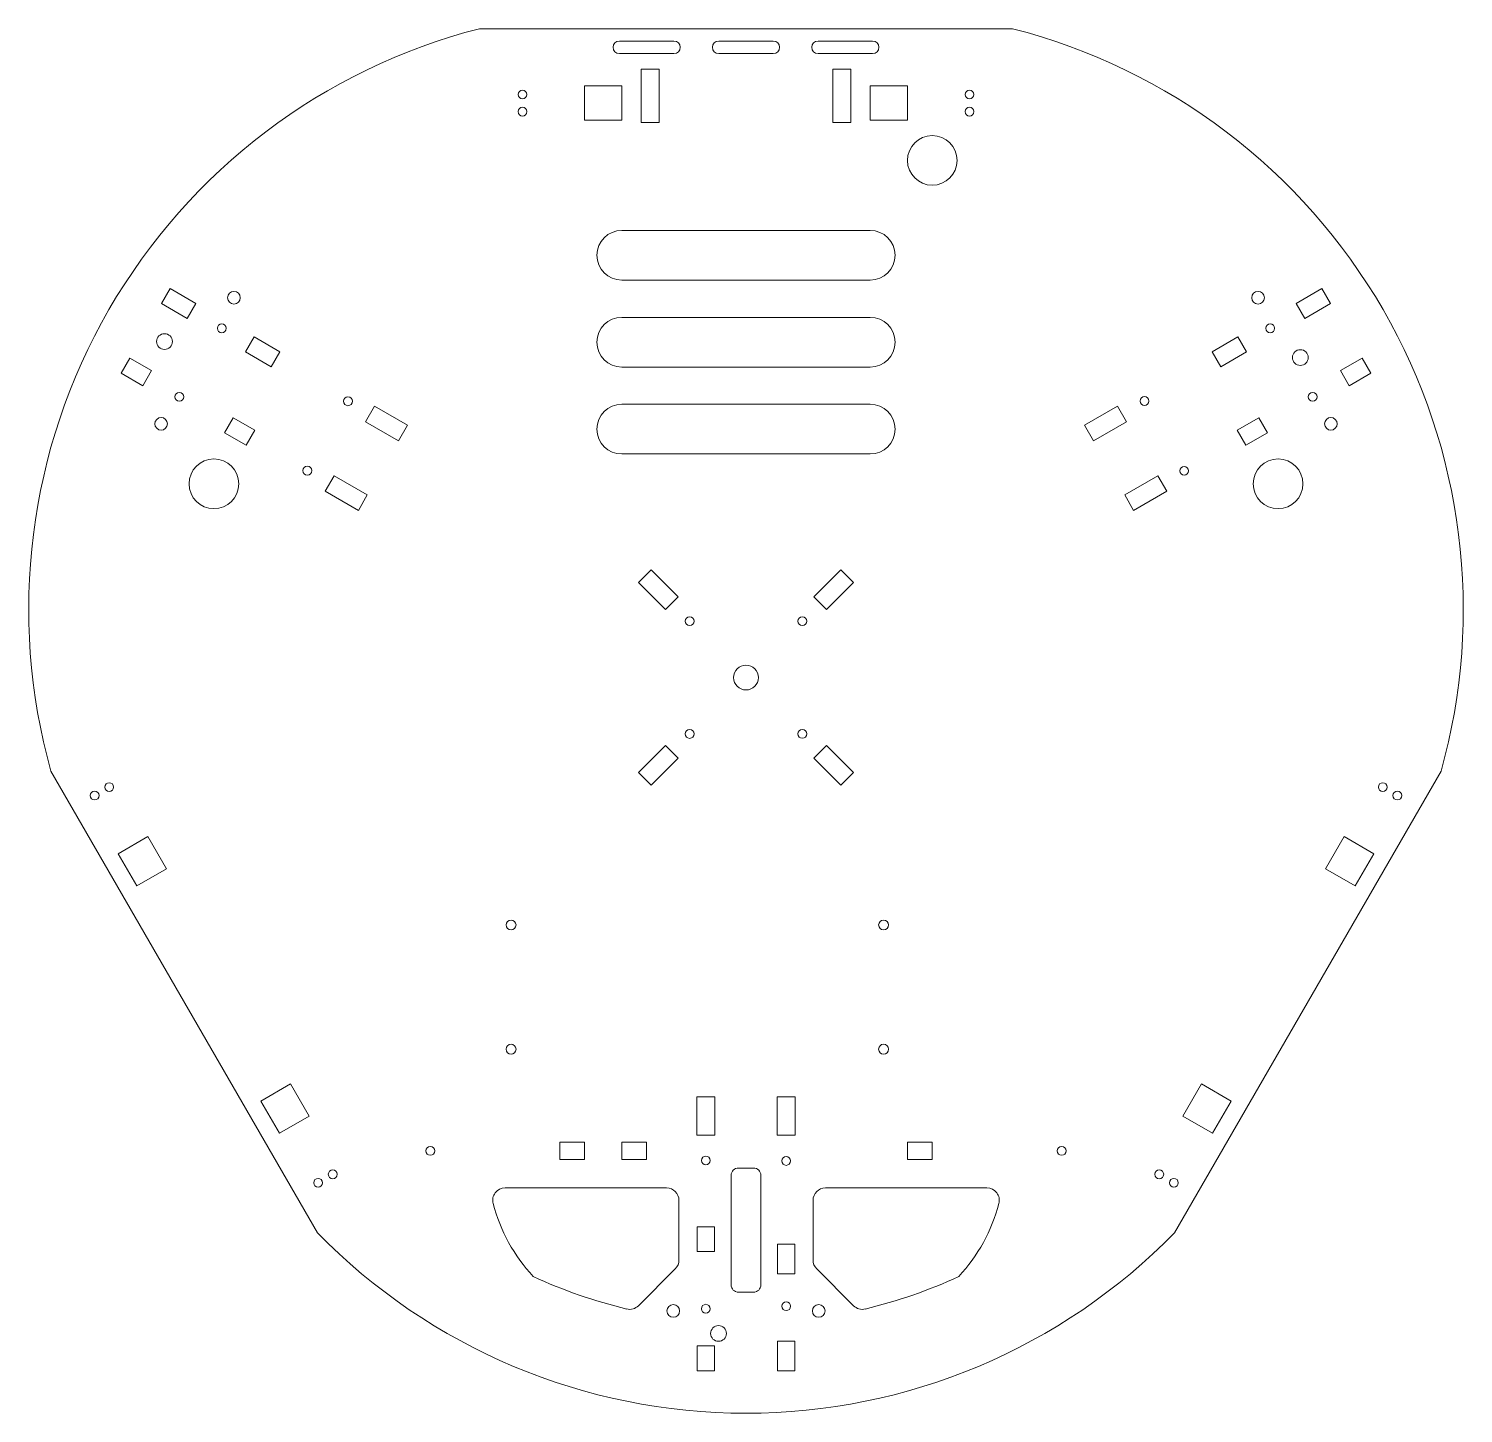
# Model space of a CAD drawing. Header units: millimetres. Extents: x -289 to 289, y -296 to 261.
import ezdxf

# ---------------------------------------------------------------- set-up
doc = ezdxf.new("R2010")
doc.units = ezdxf.units.MM

msp = doc.modelspace()

# ---------------------------------------------------------------- linework, layer by layer
at = {"color": 7, "linetype": 'Continuous', "lineweight": 15}
for p, q in [((107.31, 261.2), (-107.31, 261.2)), ((-29, 256.2), (-51, 256.2)), ((11, 256.2), (-11, 256.2)), ((51, 256.2), (29, 256.2)), ((-51, 251.2), (-29, 251.2)), ((-11, 251.2), (11, 251.2)), ((29, 251.2), (51, 251.2)), ((-35, 244.87), (-42.2, 244.87)), ((-42.2, 244.87), (-42.2, 223.47)), ((-35, 223.47), (-35, 244.87)), ((42.2, 244.87), (35, 244.87)), ((35, 244.87), (35, 223.47)), ((42.2, 223.47), (42.2, 244.87)), ((-50, 238.2), (-65, 238.2)), ((-65, 238.2), (-65, 224.32)), ((-50, 224.32), (-50, 238.2)), ((65, 238.2), (50, 238.2)), ((50, 238.2), (50, 224.32)), ((65, 224.32), (65, 238.2)), ((-65, 224.32), (-50, 224.32)), ((-42.2, 223.47), (-35, 223.47)), ((35, 223.47), (42.2, 223.47)), ((50, 224.32), (65, 224.32)), ((50, 180), (-50, 180)), ((-235.36, 150.55), (-231.86, 156.61)), ((-231.86, 156.61), (-221.47, 150.61)), ((-50, 160), (50, 160)), ((231.86, 156.61), (221.47, 150.61)), ((235.36, 150.55), (231.86, 156.61)), ((-224.97, 144.55), (-235.36, 150.55)), ((-221.47, 150.61), (-224.97, 144.55)), ((221.47, 150.61), (224.97, 144.55)), ((224.97, 144.55), (235.36, 150.55)), ((50, 145), (-50, 145)), ((-201.58, 131.05), (-198.08, 137.11)), ((-198.08, 137.11), (-187.69, 131.11)), ((198.08, 137.11), (187.69, 131.11)), ((201.58, 131.05), (198.08, 137.11)), ((-251.56, 122.49), (-248.06, 128.55)), ((-248.06, 128.55), (-239.4, 123.55)), ((-191.19, 125.05), (-201.58, 131.05)), ((-187.69, 131.11), (-191.19, 125.05)), ((187.69, 131.11), (191.19, 125.05)), ((191.19, 125.05), (201.58, 131.05)), ((248.06, 128.55), (239.4, 123.55)), ((251.56, 122.49), (248.06, 128.55)), ((-242.9, 117.49), (-251.56, 122.49)), ((-239.4, 123.55), (-242.9, 117.49)), ((-50, 125), (50, 125)), ((239.4, 123.55), (242.9, 117.49)), ((242.9, 117.49), (251.56, 122.49)), ((50, 110), (-50, 110)), ((-209.99, 98.49), (-206.49, 104.55)), ((-206.49, 104.55), (-197.83, 99.55)), ((-149.63, 109.23), (-153.23, 102.99)), ((-136.3, 101.53), (-149.63, 109.23)), ((136.3, 101.53), (149.63, 109.23)), ((153.23, 102.99), (149.63, 109.23)), ((206.49, 104.55), (197.83, 99.55)), ((209.99, 98.49), (206.49, 104.55)), ((-201.33, 93.49), (-209.99, 98.49)), ((-197.83, 99.55), (-201.33, 93.49)), ((-153.23, 102.99), (-139.9, 95.29)), ((-136.3, 101.53), (-139.9, 95.29)), ((139.9, 95.29), (136.3, 101.53)), ((139.9, 95.29), (153.23, 102.99)), ((197.83, 99.55), (201.33, 93.49)), ((201.33, 93.49), (209.99, 98.49)), ((-50, 90), (50, 90)), ((-165.81, 81.21), (-169.41, 74.97)), ((-152.48, 73.51), (-165.81, 81.21)), ((165.81, 81.21), (152.48, 73.51)), ((169.41, 74.97), (165.81, 81.21)), ((-156.08, 67.27), (-169.41, 74.97)), ((-152.48, 73.51), (-156.08, 67.27)), ((156.08, 67.27), (152.48, 73.51)), ((156.08, 67.27), (169.41, 74.97)), ((-38.25, 43.35), (-43.35, 38.25)), ((-38.25, 43.35), (-27.37, 32.46)), ((38.25, 43.35), (27.37, 32.46)), ((43.35, 38.25), (38.25, 43.35)), ((-43.35, 38.25), (-32.46, 27.37)), ((43.35, 38.25), (32.46, 27.37)), ((-32.46, 27.37), (-27.37, 32.46)), ((27.37, 32.46), (32.46, 27.37)), ((-43.35, -38.25), (-32.46, -27.37)), ((-27.37, -32.46), (-32.46, -27.37)), ((32.46, -27.37), (27.37, -32.46)), ((43.35, -38.25), (32.46, -27.37)), ((-38.25, -43.35), (-27.37, -32.46)), ((38.25, -43.35), (27.37, -32.46)), ((-279.86, -37.67), (-172.55, -223.53)), ((-43.35, -38.25), (-38.25, -43.35)), ((38.25, -43.35), (43.35, -38.25)), ((172.55, -223.53), (279.86, -37.67)), ((-240.87, -64.01), (-252.82, -70.91)), ((-233.37, -77), (-240.87, -64.01)), ((240.87, -64.01), (233.37, -77)), ((252.82, -70.91), (240.87, -64.01)), ((-252.82, -70.91), (-245.32, -83.9)), ((245.32, -83.9), (252.82, -70.91)), ((-245.32, -83.9), (-233.37, -77)), ((233.37, -77), (245.32, -83.9)), ((-183.37, -163.6), (-195.32, -170.5)), ((-175.87, -176.59), (-183.37, -163.6)), ((183.37, -163.6), (175.87, -176.59)), ((195.32, -170.5), (183.37, -163.6)), ((-195.32, -170.5), (-187.82, -183.49)), ((-19.78, -168.8), (-12.58, -168.8)), ((-19.78, -168.8), (-19.78, -184.2)), ((-12.58, -184.2), (-12.58, -168.8)), ((12.58, -168.8), (19.78, -168.8)), ((12.58, -168.8), (12.58, -184.2)), ((19.78, -168.8), (19.78, -184.2)), ((187.82, -183.49), (195.32, -170.5)), ((-187.82, -183.49), (-175.87, -176.59)), ((175.87, -176.59), (187.82, -183.49)), ((-19.78, -184.2), (-12.58, -184.2)), ((12.58, -184.2), (19.78, -184.2)), ((-75, -187), (-75, -194)), ((-65, -187), (-75, -187)), ((-65, -194), (-65, -187)), ((-50, -187), (-50, -194)), ((-40, -187), (-50, -187)), ((-40, -194), (-40, -187)), ((65, -187), (65, -194)), ((75, -187), (65, -187)), ((75, -194), (75, -187)), ((-75, -194), (-65, -194)), ((-50, -194), (-40, -194)), ((65, -194), (75, -194)), ((-6, -200.46), (-6, -244.46)), ((3, -197.46), (-3, -197.46)), ((6, -244.46), (6, -200.46)), ((-32, -205.5), (-97, -205.5)), ((97, -205.5), (32, -205.5)), ((-27, -234.5), (-27, -210.5)), ((27, -210.5), (27, -234.5)), ((-19.7, -221.1), (-19.7, -231.1)), ((-12.7, -221.1), (-19.7, -221.1)), ((-12.7, -231.1), (-12.7, -221.1)), ((19.7, -228.1), (12.7, -228.1)), ((12.7, -228.1), (12.7, -240.1)), ((19.7, -240.1), (19.7, -228.1)), ((-19.7, -231.1), (-12.7, -231.1)), ((-43.31, -252.88), (-28.46, -238.04)), ((12.7, -240.1), (19.7, -240.1)), ((28.46, -238.04), (43.31, -252.88)), ((-3, -247.46), (3, -247.46)), ((-12.7, -269.1), (-19.7, -269.1)), ((-19.7, -269.1), (-19.7, -279.1)), ((-12.7, -279.1), (-12.7, -269.1)), ((12.7, -267.1), (12.7, -279.1)), ((19.7, -267.1), (12.7, -267.1)), ((19.7, -279.1), (19.7, -267.1)), ((-19.7, -279.1), (-12.7, -279.1)), ((12.7, -279.1), (19.7, -279.1))]:
    msp.add_line(p, q, dxfattribs=at)
for centre, radius in [((-90, 234.7), 1.77), ((90, 234.7), 1.77), ((-90, 227.82), 1.78), ((90, 227.82), 1.78), ((75, 208.2), 10), ((-206.19, 152.87), 2.55), ((206.19, 152.87), 2.55), ((-211.09, 140.58), 1.77), ((211.09, 140.58), 1.77), ((-234.14, 135.25), 3.17), ((223.2, 128.8), 3.18), ((-228.16, 113.02), 1.77), ((-160.27, 111.21), 1.77), ((160.44, 111.31), 1.77), ((228.16, 113.02), 1.77), ((-235.49, 102.13), 2.55), ((235.49, 102.13), 2.55), ((-214.25, 77.98), 10), ((214.25, 77.98), 10), ((-176.62, 83.29), 1.77), ((176.45, 83.19), 1.77), ((-22.7, 22.7), 1.77), ((22.7, 22.7), 1.77), ((0, 0), 5), ((-22.7, -22.7), 1.78), ((22.7, -22.7), 1.77), ((-262.29, -47.51), 1.78), ((-256.4, -44.11), 1.78), ((256.4, -44.11), 1.78), ((262.29, -47.51), 1.78), ((-94.6, -99.62), 2), ((55.4, -99.62), 2), ((-94.6, -149.62), 2), ((55.4, -149.62), 2), ((-127.1, -190.56), 1.78), ((127.1, -190.56), 1.78), ((-16.18, -194.4), 1.77), ((16.18, -194.6), 1.78), ((-172.29, -203.39), 1.78), ((-166.4, -199.99), 1.78), ((166.4, -199.99), 1.78), ((172.29, -203.39), 1.78), ((-29.3, -255), 2.55), ((-16.2, -254.1), 1.77), ((16.2, -253.1), 1.77), ((29.3, -255), 2.55), ((-11.06, -264.05), 3.17)]:
    msp.add_circle(centre, radius, dxfattribs=at)
for centre, radius, start, end in [((-47.63, 27.5), 241.2, 104.32555, 195.67445), ((47.63, 27.5), 241.2, 344.32555, 75.67445), ((-51, 253.7), 2.5, 90, 270), ((-29, 253.7), 2.5, 270, 90), ((-11, 253.7), 2.5, 90, 270), ((11, 253.7), 2.5, 270, 90), ((29, 253.7), 2.5, 90, 270), ((51, 253.7), 2.5, 270, 90), ((-50, 170), 10, 90, 270), ((50, 170), 10, 270, 90), ((-50, 135), 10, 90, 270), ((50, 135), 10, 270, 90), ((-50, 100), 10, 90, 270), ((50, 100), 10, 270, 90), ((-3, -200.46), 3, 90, 180), ((3, -200.46), 3, 0, 90), ((-97, -210.5), 5, 90, 194.69252), ((-32, -210.5), 5, 0, 90), ((32, -210.5), 5, 90, 180), ((97, -210.5), 5, 345.30748, 90), ((-35.45, -194.36), 68.63, 194.69252, 222.98782), ((35.45, -194.36), 68.63, 317.01218, 345.30748), ((0, -55), 241.2, 224.32555, 315.67445), ((-32, -234.5), 5, 315, 0), ((32, -234.5), 5, 180, 225), ((0, -55), 204.92, 245.29208, 256.44702), ((0, -55), 204.92, 283.55298, 294.70792), ((-3, -244.46), 3, 180, 270), ((3, -244.46), 3, 270, 0), ((-46.85, -249.35), 5, 256.44702, 315), ((46.85, -249.35), 5, 225, 283.55298)]:
    msp.add_arc(centre, radius, start, end, dxfattribs=at)

doc.saveas('drawing.dxf')
